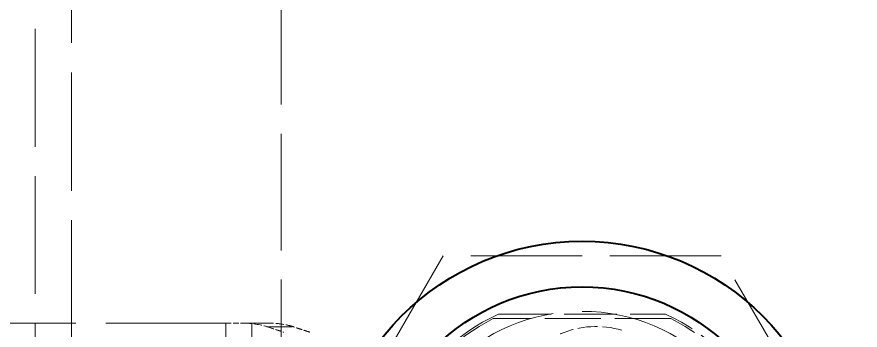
# Model space of a CAD drawing. Header units: millimetres. Extents: x 0 to 2523, y 0 to 1782.
# Drawn here: x 814.28 to 860.53, y 1172.35 to 1189.56 of the extents above; entities that cross this region are included whole.
import ezdxf

# ---------------------------------------------------------------- set-up
doc = ezdxf.new("R2010")
doc.units = ezdxf.units.MM
doc.header["$LTSCALE"] = 3
doc.linetypes.add('DASHED', pattern=[0.2067, 0.1654, -0.0413])
for name, color, linetype, lineweight in [('가려진 것(ISO)', 2, 'DASHED', 18), ('가려진 좁은 것(ISO)', 2, 'DASHED', 18), ('가시적인 것(ISO)', 3, 'Continuous', 40)]:
    doc.layers.add(name, color=color, linetype=linetype, lineweight=lineweight)

msp = doc.modelspace()

# ---------------------------------------------------------------- linework, layer by layer
at = {"layer": '가려진 것(ISO)', "ltscale": 12.901145}
msp.add_line((828.7766, 1160.733), (828.7766, 1280.733), dxfattribs=at)
at = {"layer": '가려진 것(ISO)', "ltscale": 13.03146}
msp.add_line((815.2766, 463.233), (815.2766, 1263.233), dxfattribs=at)
at = {"layer": '가려진 것(ISO)', "ltscale": 13.098612}
msp.add_line((817.2766, 465.233), (817.2766, 1261.233), dxfattribs=at)
at = {"layer": '가려진 것(ISO)', "ltscale": 12.296404}
for p, q in [((837.6516, 1176.4399), (830.0266, 1163.233)), ((852.9016, 1176.4399), (837.6516, 1176.4399)), ((860.5266, 1163.233), (852.9016, 1176.4399))]:
    msp.add_line(p, q, dxfattribs=at)
at = {"layer": '가려진 것(ISO)', "ltscale": 6.187803}
msp.add_line((850.1497, 1172.983), (840.4034, 1172.983), dxfattribs=at)
at = {"layer": '가려진 것(ISO)', "ltscale": 5.818844}
msp.add_line((840.694, 1173.233), (849.8591, 1173.233), dxfattribs=at)
at = {"layer": '가려진 것(ISO)', "ltscale": 13.266974}
msp.add_line((825.7306, 1172.733), (809.2769, 1172.733), dxfattribs=at)
at = {"layer": '가려진 것(ISO)', "ltscale": 0.617843}
msp.add_line((825.7306, 1172.733), (826.6978, 1172.733), dxfattribs=at)
at = {"layer": '가려진 것(ISO)', "ltscale": 2.698401}
msp.add_line((828.133, 1172.733), (826.6978, 1172.733), dxfattribs=at)
at = {"layer": '가려진 것(ISO)', "ltscale": 2.539495}
msp.add_line((846.0481, 1172.5496), (846.0498, 1172.5496), dxfattribs=at)
at = {"layer": '가려진 것(ISO)', "ltscale": 12.855655}
msp.add_circle((845.2766, 1163.233), 10.15, dxfattribs=at)
at = {"layer": '가려진 것(ISO)', "ltscale": 4.968216}
for start, end in [(114.61998, 155.38002), (24.61998, 65.38002)]:
    msp.add_arc((845.2766, 1163.233), 11, start, end, dxfattribs=at)
at = {"layer": '가려진 것(ISO)', "ltscale": 4.455295}
for start, end in [(116.55631, 153.44369), (26.55631, 63.44369)]:
    msp.add_arc((845.2766, 1163.233), 10.9, start, end, dxfattribs=at)
at = {"layer": '가려진 것(ISO)', "ltscale": 2.19112}
for centre, major_axis, start_param, end_param in [((846.0481, 1167.5496), (-1.9645, 4.5979), 5.5929275, 6.2831853), ((846.0498, 1167.5496), (1.4128, 4.7962), 0, 0.6902579)]:
    msp.add_ellipse(centre, major_axis=major_axis, ratio=0.9999999, start_param=start_param, end_param=end_param, dxfattribs=at)
at = {"layer": '가려진 것(ISO)', "ltscale": 0.917555}
msp.add_open_spline([(826.6978, 1172.733), (827.1603, 1172.7317), (827.6064, 1172.664), (828.0071, 1172.5372), (828.0231, 1172.5321), (828.039, 1172.5268)], degree=3, knots=[-2.32675333, -2.32675333, -2.32675333, -2.32675333, -2.19233301, -2.19233301, -2.18674205, -2.18674205, -2.18674205, -2.18674205], dxfattribs=at)
at = {"layer": '가려진 것(ISO)', "ltscale": 0.690815}
msp.add_open_spline([(828.039, 1172.5268), (828.1991, 1172.4738), (828.3522, 1172.4234), (828.498, 1172.3757), (828.6153, 1172.3373), (828.7279, 1172.3005), (828.8356, 1172.2655), (828.8617, 1172.257), (828.8875, 1172.2486), (828.913, 1172.2403)], degree=3, knots=[0, 0, 0, 0, 0.5, 0.5, 0.5, 0.9025059, 0.9025059, 0.9025059, 1, 1, 1, 1], dxfattribs=at)
at = {"layer": '가려진 것(ISO)', "ltscale": 0.917635}
msp.add_open_spline([(829.4742, 1172.5268), (829.3435, 1172.5696), (829.2083, 1172.6068), (828.7694, 1172.7012), (828.4512, 1172.7315), (828.133, 1172.733)], degree=3, knots=[-2.39231706, -2.39231706, -2.39231706, -2.39231706, -2.3486929, -2.3486929, -2.25464695, -2.25464695, -2.25464695, -2.25464695], dxfattribs=at)
at = {"layer": '가려진 것(ISO)', "ltscale": 0.690919}
msp.add_open_spline([(830.3483, 1172.2403), (830.3224, 1172.2487), (830.2963, 1172.2572), (830.2698, 1172.2659), (830.1624, 1172.3008), (830.0501, 1172.3374), (829.9332, 1172.3757), (829.7874, 1172.4235), (829.6342, 1172.4738), (829.4742, 1172.5268)], degree=3, knots=[0, 0, 0, 0, 0.0988299, 0.0988299, 0.0988299, 0.5, 0.5, 0.5, 1, 1, 1, 1], dxfattribs=at)
at = {"layer": '가려진 좁은 것(ISO)', "ltscale": 15.320109}
for p, q in [((825.7306, 1172.733), (825.7306, 1153.733)), ((827.1659, 1172.733), (827.1659, 1153.733))]:
    msp.add_line(p, q, dxfattribs=at)
at = {"layer": '가려진 좁은 것(ISO)', "ltscale": 2.698427}
msp.add_line((828.039, 1172.5268), (829.4742, 1172.5268), dxfattribs=at)
at = {"layer": '가시적인 것(ISO)'}
for radius in [14, 11.5]:
    msp.add_circle((845.2766, 1163.233), radius, dxfattribs=at)

doc.saveas('drawing.dxf')
